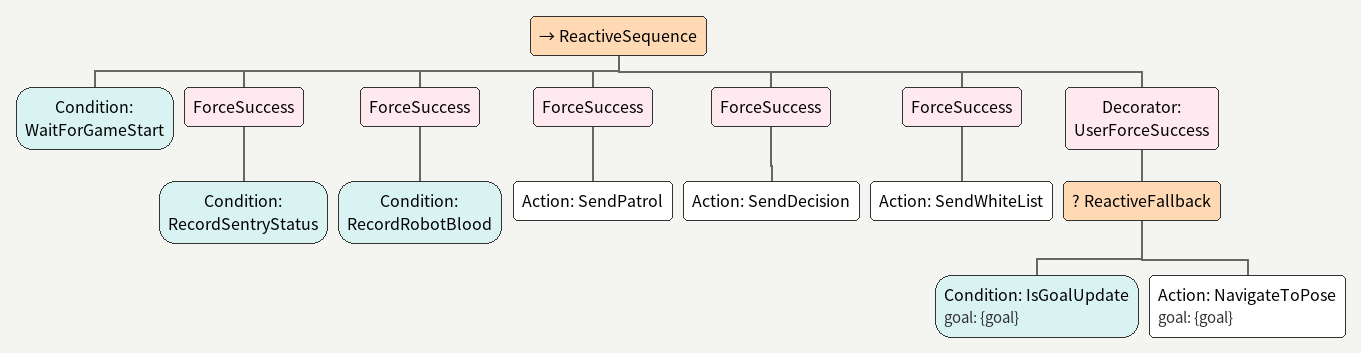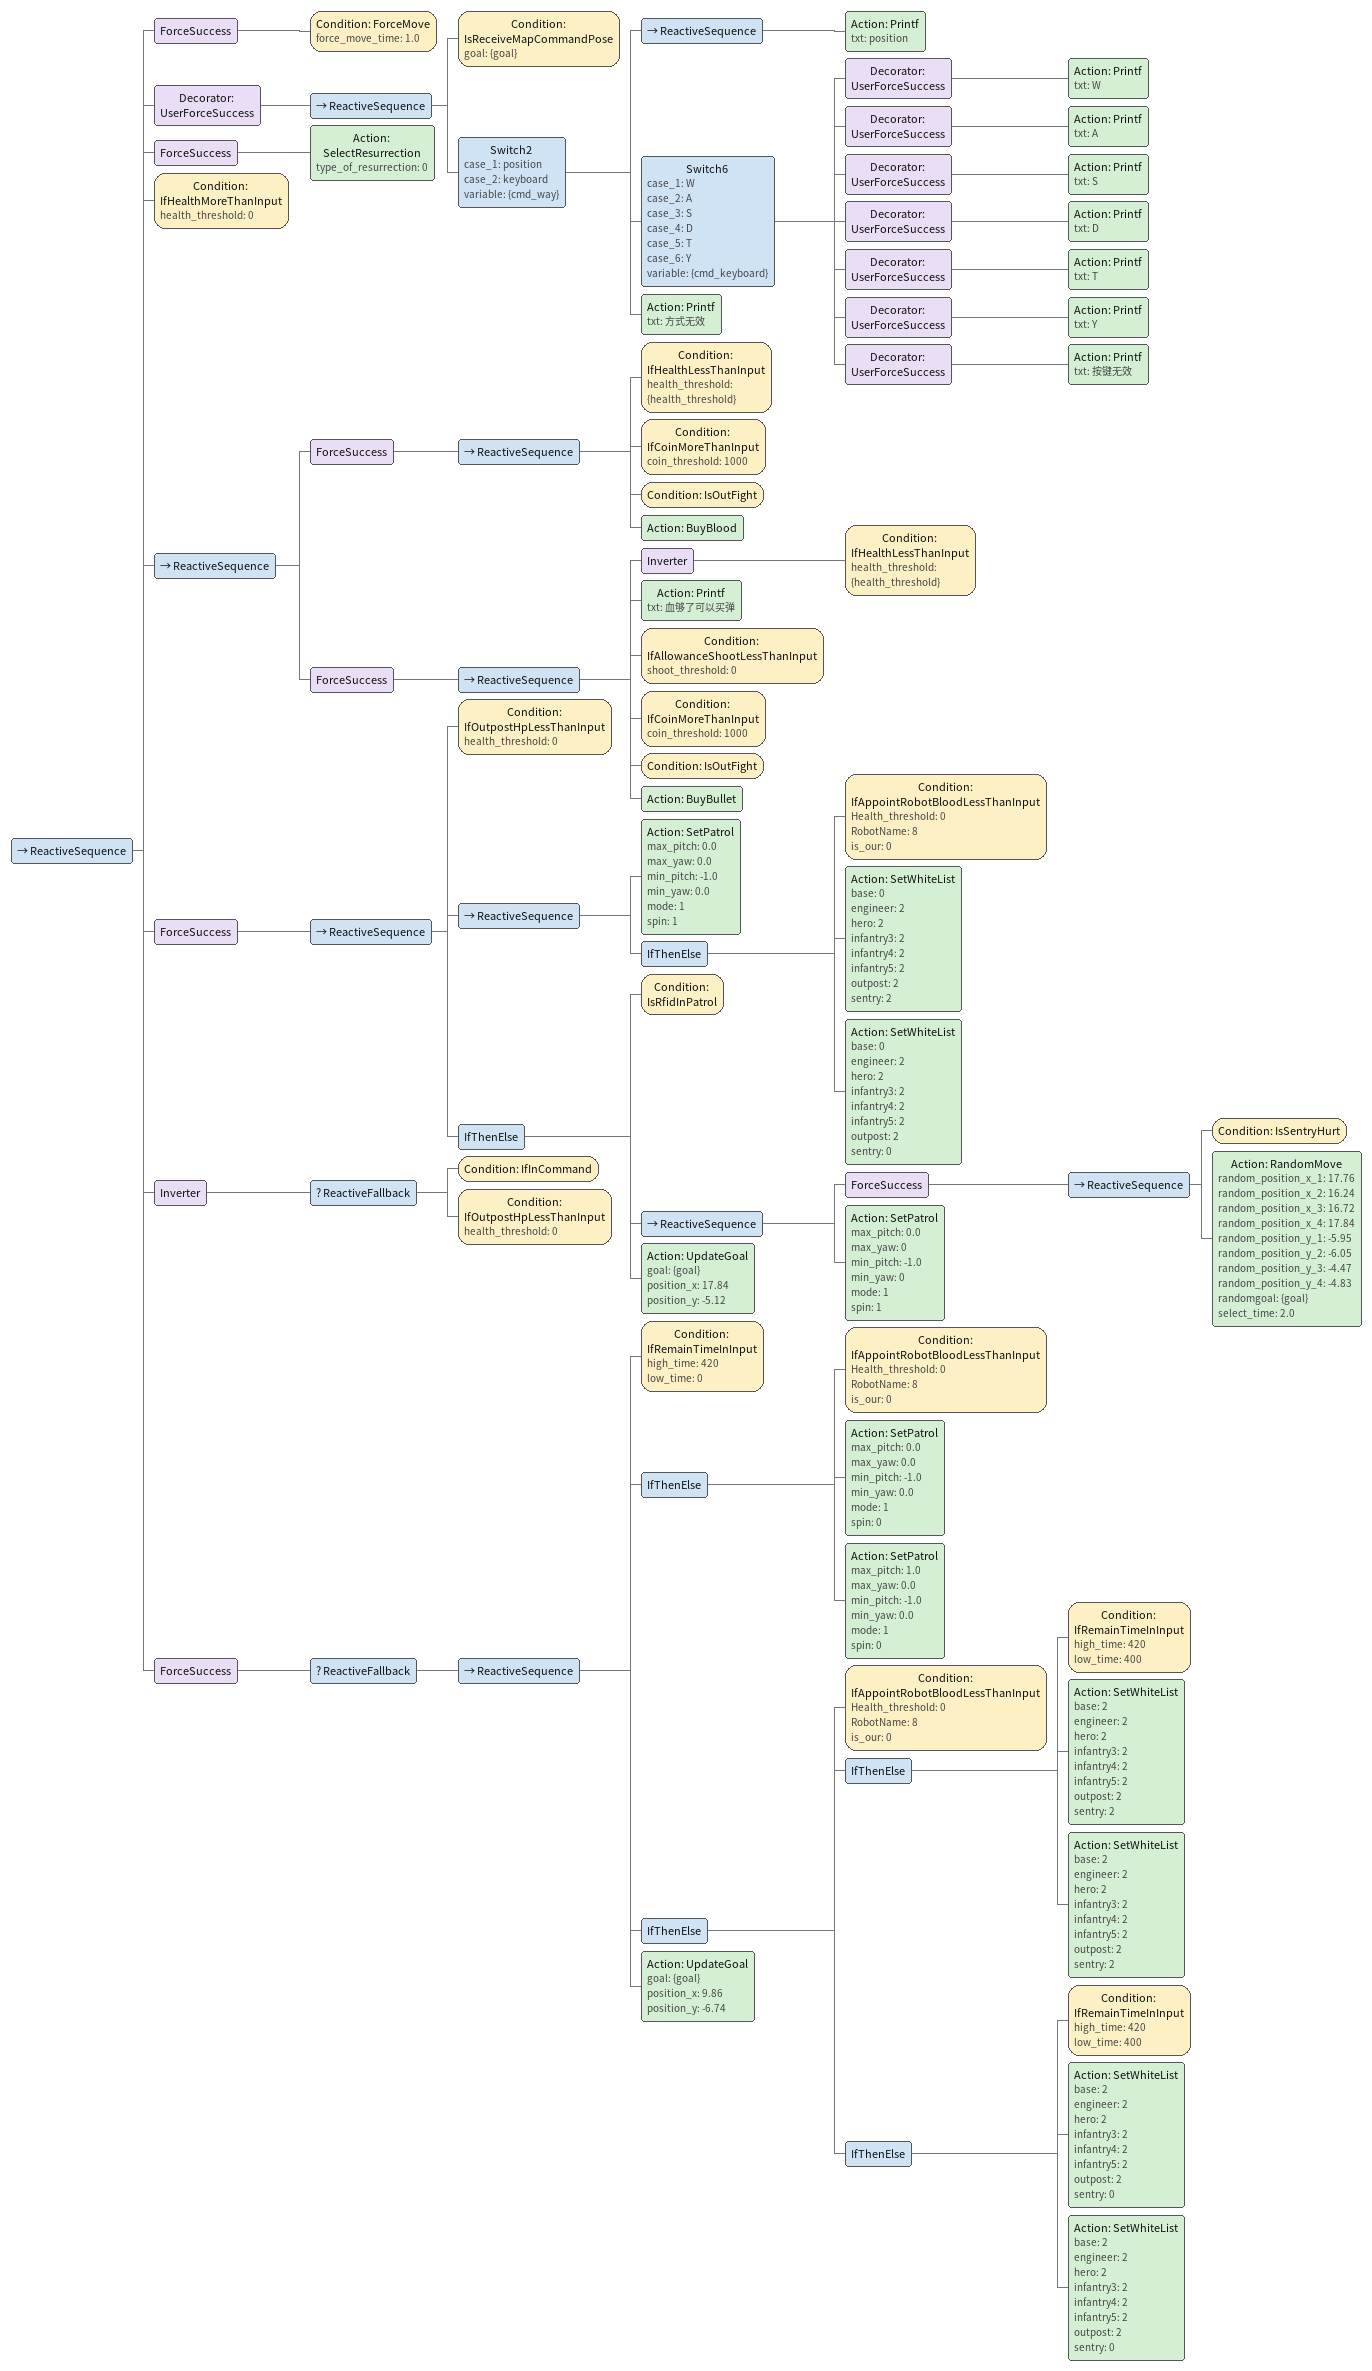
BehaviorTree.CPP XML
<ReactiveSequence>
    <Condition ID="WaitForGameStart"/>
    <ForceSuccess>
        <Condition ID="RecordSentryStatus"/>
    </ForceSuccess>
    <ForceSuccess>
        <Condition ID="RecordRobotBlood"/>
    </ForceSuccess>
    <ForceSuccess>
        <Action ID="SendPatrol"/>
    </ForceSuccess>
    <ForceSuccess>
        <Action ID="SendDecision"/>
    </ForceSuccess>
    <ForceSuccess>
        <Action ID="SendWhiteList"/>
    </ForceSuccess>
    <Decorator ID="UserForceSuccess">
        <ReactiveFallback>
            <Condition ID="IsGoalUpdate" goal="{goal}"/>
            <Action ID="NavigateToPose" goal="{goal}"/>
        </ReactiveFallback>
    </Decorator>
</ReactiveSequence>

<ReactiveSequence>
    <ForceSuccess>
        <Condition ID="ForceMove" force_move_time="1.0"/>
    </ForceSuccess>
    <Decorator ID="UserForceSuccess">
        <ReactiveSequence>
            <Condition ID="IsReceiveMapCommandPose" goal="{goal}"/>
            <Switch2 case_1="position" case_2="keyboard" variable="{cmd_way}">
                <ReactiveSequence>
                    <Action ID="Printf" txt="position"/>
                </ReactiveSequence>
                <Switch6 case_1="W" case_2="A" case_3="S" case_4="D" case_5="T" case_6="Y" variable="{cmd_keyboard}">
                    <Decorator ID="UserForceSuccess">
                        <Action ID="Printf" txt="W"/>
                    </Decorator>
                    <Decorator ID="UserForceSuccess">
                        <Action ID="Printf" txt="A"/>
                    </Decorator>
                    <Decorator ID="UserForceSuccess">
                        <Action ID="Printf" txt="S"/>
                    </Decorator>
                    <Decorator ID="UserForceSuccess">
                        <Action ID="Printf" txt="D"/>
                    </Decorator>
                    <Decorator ID="UserForceSuccess">
                        <Action ID="Printf" txt="T"/>
                    </Decorator>
                    <Decorator ID="UserForceSuccess">
                        <Action ID="Printf" txt="Y"/>
                    </Decorator>
                    <Decorator ID="UserForceSuccess">
                        <Action ID="Printf" txt="按键无效"/>
                    </Decorator>
                </Switch6>
                <Action ID="Printf" txt="方式无效"/>
            </Switch2>
        </ReactiveSequence>
    </Decorator>
    <ForceSuccess>
        <Action ID="SelectResurrection" type_of_resurrection="0"/>
    </ForceSuccess>
    <Condition ID="IfHealthMoreThanInput" health_threshold="0"/>
    <ReactiveSequence>
        <ForceSuccess>
            <ReactiveSequence>
                <Condition ID="IfHealthLessThanInput" health_threshold="{health_threshold}"/>
                <Condition ID="IfCoinMoreThanInput" coin_threshold="1000"/>
                <Condition ID="IsOutFight"/>
                <Action ID="BuyBlood"/>
            </ReactiveSequence>
        </ForceSuccess>
        <ForceSuccess>
            <ReactiveSequence>
                <Inverter>
                    <Condition ID="IfHealthLessThanInput" health_threshold="{health_threshold}"/>
                </Inverter>
                <Action ID="Printf" txt="血够了可以买弹"/>
                <Condition ID="IfAllowanceShootLessThanInput" shoot_threshold="0"/>
                <Condition ID="IfCoinMoreThanInput" coin_threshold="1000"/>
                <Condition ID="IsOutFight"/>
                <Action ID="BuyBullet"/>
            </ReactiveSequence>
        </ForceSuccess>
    </ReactiveSequence>
    <ForceSuccess>
        <ReactiveSequence>
            <Condition ID="IfOutpostHpLessThanInput" health_threshold="0"/>
            <ReactiveSequence>
                <Action ID="SetPatrol" max_pitch="0.0" max_yaw="0.0" min_pitch="-1.0" min_yaw="0.0" mode="1" spin="1"/>
                <IfThenElse>
                    <Condition Health_threshold="0" ID="IfAppointRobotBloodLessThanInput" RobotName="8" is_our="0"/>
                    <Action ID="SetWhiteList" base="0" engineer="2" hero="2" infantry3="2" infantry4="2" infantry5="2" outpost="2" sentry="2"/>
                    <Action ID="SetWhiteList" base="0" engineer="2" hero="2" infantry3="2" infantry4="2" infantry5="2" outpost="2" sentry="0"/>
                </IfThenElse>
            </ReactiveSequence>
            <IfThenElse>
                <Condition ID="IsRfidInPatrol"/>
                <ReactiveSequence>
                    <ForceSuccess>
                        <ReactiveSequence>
                            <Condition ID="IsSentryHurt"/>
                            <Action ID="RandomMove" random_position_x_1="17.76" random_position_x_2="16.24" random_position_x_3="16.72" random_position_x_4="17.84" random_position_y_1="-5.95" random_position_y_2="-6.05" random_position_y_3="-4.47" random_position_y_4="-4.83" randomgoal="{goal}" select_time="2.0"/>
                        </ReactiveSequence>
                    </ForceSuccess>
                    <Action ID="SetPatrol" max_pitch="0.0" max_yaw="0" min_pitch="-1.0" min_yaw="0" mode="1" spin="1"/>
                </ReactiveSequence>
                <Action ID="UpdateGoal" goal="{goal}" position_x="17.84" position_y="-5.12"/>
            </IfThenElse>
        </ReactiveSequence>
    </ForceSuccess>
    <Inverter>
        <ReactiveFallback>
            <Condition ID="IfInCommand"/>
            <Condition ID="IfOutpostHpLessThanInput" health_threshold="0"/>
        </ReactiveFallback>
    </Inverter>
    <ForceSuccess>
        <ReactiveFallback>
            <ReactiveSequence>
                <Condition ID="IfRemainTimeInInput" high_time="420" low_time="0"/>
                <IfThenElse>
                    <Condition Health_threshold="0" ID="IfAppointRobotBloodLessThanInput" RobotName="8" is_our="0"/>
                    <Action ID="SetPatrol" max_pitch="0.0" max_yaw="0.0" min_pitch="-1.0" min_yaw="0.0" mode="1" spin="0"/>
                    <Action ID="SetPatrol" max_pitch="1.0" max_yaw="0.0" min_pitch="-1.0" min_yaw="0.0" mode="1" spin="0"/>
                </IfThenElse>
                <IfThenElse>
                    <Condition Health_threshold="0" ID="IfAppointRobotBloodLessThanInput" RobotName="8" is_our="0"/>
                    <IfThenElse>
                        <Condition ID="IfRemainTimeInInput" high_time="420" low_time="400"/>
                        <Action ID="SetWhiteList" base="2" engineer="2" hero="2" infantry3="2" infantry4="2" infantry5="2" outpost="2" sentry="2"/>
                        <Action ID="SetWhiteList" base="2" engineer="2" hero="2" infantry3="2" infantry4="2" infantry5="2" outpost="2" sentry="2"/>
                    </IfThenElse>
                    <IfThenElse>
                        <Condition ID="IfRemainTimeInInput" high_time="420" low_time="400"/>
                        <Action ID="SetWhiteList" base="2" engineer="2" hero="2" infantry3="2" infantry4="2" infantry5="2" outpost="2" sentry="0"/>
                        <Action ID="SetWhiteList" base="2" engineer="2" hero="2" infantry3="2" infantry4="2" infantry5="2" outpost="2" sentry="0"/>
                    </IfThenElse>
                </IfThenElse>
                <Action ID="UpdateGoal" goal="{goal}" position_x="9.86" position_y="-6.74"/>
            </ReactiveSequence>
        </ReactiveFallback>
    </ForceSuccess>
</ReactiveSequence>
